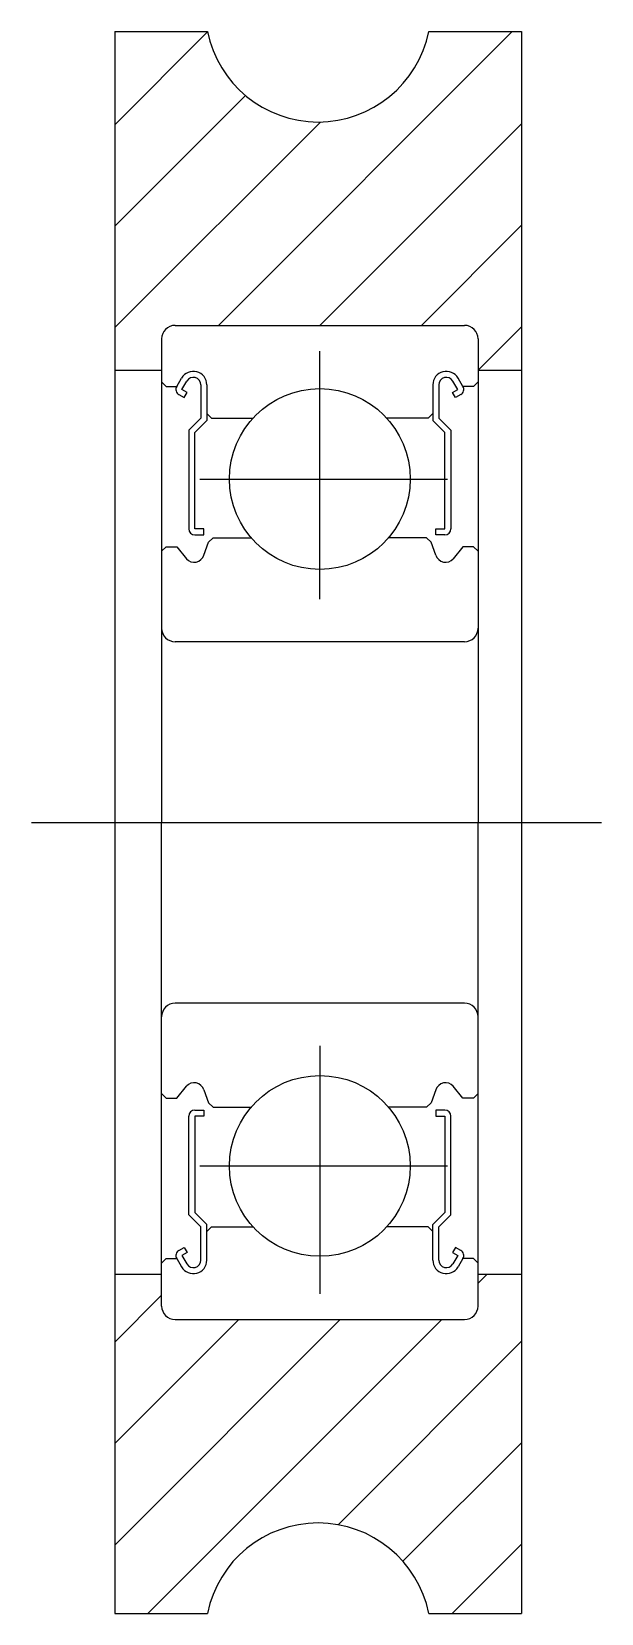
# Model space of a CAD drawing. Extents: x 2.6 to 39.4, y 2.5 to 41.9.
# Drawn here: x 26.77 to 39.38, y 6.89 to 41.89 of the extents above; entities outside this region: 2.
import ezdxf

# ---------------------------------------------------------------- set-up
doc = ezdxf.new("R2010")
doc.units = 0
doc.linetypes.add('CENTER', pattern=[17.5, 13, -1.5, 1.5, -1.5])
doc.layers.get('0').update_dxf_attribs({"linetype": 'CONTINUOUS'})
doc.layers.add('CENTER', color=1, linetype='CENTER')

msp = doc.modelspace()

# ---------------------------------------------------------------- linework, layer by layer
at = {"color": 7, "linetype": 'CONTINUOUS'}
for p, q in [((28.61, 41.894), (28.61, 6.894)), ((28.61, 41.894), (30.66, 41.894)), ((35.559, 41.894), (37.61, 41.894)), ((37.61, 41.894), (37.61, 6.894)), ((29.948, 35.394), (36.348, 35.394)), ((29.648, 35.094), (29.648, 24.394)), ((36.648, 35.094), (36.648, 24.394)), ((29.648, 34.394), (28.61, 34.394)), ((37.61, 34.394), (36.648, 34.394)), ((29.648, 34.144), (29.748, 34.044)), ((29.748, 34.044), (29.982, 34.044)), ((29.982, 34.044), (30.09, 34.227)), ((30.097, 33.977), (30.206, 34.161)), ((30.212, 33.91), (30.097, 33.977)), ((30.515, 34.078), (30.515, 33.344)), ((30.648, 34.078), (30.648, 33.288)), ((35.648, 34.078), (35.648, 33.288)), ((35.782, 34.078), (35.782, 33.344)), ((36.084, 33.91), (36.199, 33.977)), ((36.199, 33.977), (36.091, 34.161)), ((36.315, 34.044), (36.206, 34.227)), ((36.548, 34.044), (36.315, 34.044)), ((36.648, 34.144), (36.548, 34.044)), ((30.03, 33.861), (30.146, 33.795)), ((30.146, 33.795), (30.212, 33.91)), ((36.151, 33.795), (36.084, 33.91)), ((36.266, 33.861), (36.151, 33.795)), ((30.515, 33.344), (30.248, 33.077)), ((30.648, 33.288), (30.382, 33.022)), ((30.648, 33.444), (30.748, 33.344)), ((30.748, 33.344), (31.673, 33.344)), ((35.548, 33.344), (34.624, 33.344)), ((35.648, 33.444), (35.548, 33.344)), ((35.648, 33.288), (35.915, 33.022)), ((35.782, 33.344), (36.048, 33.077)), ((30.248, 33.077), (30.248, 30.892)), ((30.382, 30.892), (30.382, 33.022)), ((35.915, 30.892), (35.915, 33.022)), ((36.048, 33.077), (36.048, 30.892)), ((30.582, 30.892), (30.382, 30.892)), ((30.582, 30.759), (30.582, 30.892)), ((35.715, 30.759), (35.715, 30.892)), ((35.715, 30.892), (35.915, 30.892)), ((29.648, 30.394), (29.748, 30.494)), ((29.748, 30.494), (29.982, 30.494)), ((29.982, 30.494), (30.196, 30.231)), ((30.382, 30.759), (30.582, 30.759)), ((30.581, 30.31), (30.687, 30.6)), ((30.687, 30.6), (30.787, 30.694)), ((30.787, 30.694), (31.628, 30.694)), ((35.51, 30.694), (34.668, 30.694)), ((35.61, 30.6), (35.51, 30.694)), ((35.715, 30.31), (35.61, 30.6)), ((35.915, 30.759), (35.715, 30.759)), ((36.315, 30.494), (36.1, 30.231)), ((36.548, 30.494), (36.315, 30.494)), ((36.648, 30.394), (36.548, 30.494)), ((36.348, 28.394), (29.948, 28.394)), ((29.648, 13.694), (29.648, 24.394)), ((36.648, 13.694), (36.648, 24.394)), ((36.348, 20.394), (29.948, 20.394)), ((36.648, 19.044), (36.648, 19.044)), ((29.982, 18.294), (30.196, 18.556)), ((36.315, 18.294), (36.1, 18.556)), ((29.648, 18.394), (29.748, 18.294)), ((29.748, 18.294), (29.982, 18.294)), ((30.581, 18.477), (30.687, 18.188)), ((35.715, 18.477), (35.61, 18.188)), ((36.548, 18.294), (36.315, 18.294)), ((36.648, 18.394), (36.548, 18.294)), ((30.248, 15.71), (30.248, 17.895)), ((30.382, 18.029), (30.582, 18.029)), ((30.582, 17.895), (30.382, 17.895)), ((30.382, 17.895), (30.382, 15.765)), ((30.582, 18.029), (30.582, 17.895)), ((30.687, 18.188), (30.787, 18.094)), ((30.787, 18.094), (31.628, 18.094)), ((35.51, 18.094), (34.668, 18.094)), ((35.61, 18.188), (35.51, 18.094)), ((35.715, 18.029), (35.715, 17.895)), ((35.915, 18.029), (35.715, 18.029)), ((35.715, 17.895), (35.915, 17.895)), ((35.915, 17.895), (35.915, 15.765)), ((36.048, 15.71), (36.048, 17.895)), ((36.648, 16.369), (36.648, 16.369)), ((30.648, 15.499), (30.382, 15.765)), ((35.648, 15.499), (35.915, 15.765)), ((30.515, 15.444), (30.248, 15.71)), ((30.515, 14.709), (30.515, 15.444)), ((30.648, 14.709), (30.648, 15.499)), ((30.648, 15.344), (30.748, 15.444)), ((30.748, 15.444), (31.673, 15.444)), ((35.548, 15.444), (34.624, 15.444)), ((35.648, 15.344), (35.548, 15.444)), ((35.648, 14.709), (35.648, 15.499)), ((35.782, 15.444), (36.048, 15.71)), ((35.782, 14.709), (35.782, 15.444)), ((29.648, 14.644), (29.748, 14.744)), ((29.748, 14.744), (29.982, 14.744)), ((29.982, 14.744), (30.09, 14.56)), ((30.03, 14.926), (30.146, 14.992)), ((30.212, 14.877), (30.097, 14.81)), ((30.097, 14.81), (30.206, 14.626)), ((30.146, 14.992), (30.212, 14.877)), ((36.151, 14.992), (36.084, 14.877)), ((36.084, 14.877), (36.199, 14.81)), ((36.199, 14.81), (36.091, 14.626)), ((36.266, 14.926), (36.151, 14.992)), ((36.315, 14.744), (36.206, 14.56)), ((36.548, 14.744), (36.315, 14.744)), ((36.648, 14.644), (36.548, 14.744)), ((29.648, 14.394), (28.61, 14.394)), ((37.61, 14.394), (36.648, 14.394)), ((29.948, 13.394), (36.348, 13.394)), ((28.61, 6.894), (30.66, 6.894)), ((35.559, 6.894), (37.61, 6.894))]:
    msp.add_line(p, q, dxfattribs=at)
at = {"color": 3, "linetype": 'CONTINUOUS'}
for p, q in [((28.61, 39.835), (30.662, 41.887)), ((30.903, 35.394), (37.403, 41.894)), ((28.61, 37.59), (31.5, 40.481)), ((28.61, 35.345), (33.159, 39.894)), ((33.149, 35.394), (37.61, 39.855)), ((35.394, 35.394), (37.61, 37.61)), ((36.648, 34.403), (37.61, 35.365)), ((29.648, 34.138), (29.651, 34.141)), ((36.648, 14.198), (36.844, 14.394)), ((28.61, 12.894), (29.648, 13.933)), ((28.61, 8.404), (33.599, 13.394)), ((28.61, 10.649), (31.354, 13.394)), ((29.344, 6.894), (35.844, 13.394)), ((33.55, 8.854), (37.61, 12.914)), ((34.986, 8.045), (37.61, 10.669)), ((36.079, 6.894), (37.61, 8.424))]:
    msp.add_line(p, q, dxfattribs=at)
at = {"color": 7, "linetype": 'CONTINUOUS'}
for centre in [(33.148, 31.994), (33.148, 16.794)]:
    msp.add_circle(centre, 2, dxfattribs=at)
for centre, radius, start, end in [((33.11, 42.394), 2.5, 191.537, 348.463), ((29.948, 35.094), 0.3, 90, 180), ((36.348, 35.094), 0.3, 0, 90), ((30.349, 34.078), 0.299, 0, 150.0002), ((35.947, 34.078), 0.299, 29.9998, 180), ((30.097, 33.977), 0.133, 149.9969, 240.0013), ((30.349, 34.078), 0.166, 0, 150.0044), ((35.947, 34.078), 0.166, 29.9956, 180), ((36.199, 33.977), 0.133, 299.9987, 30.0031), ((30.382, 30.892), 0.133, 180.0001, 270), ((35.915, 30.892), 0.133, 270, 359.9999), ((30.367, 30.375), 0.224, 220.001, 343.1517), ((35.929, 30.375), 0.224, 196.8483, 319.999), ((29.948, 28.694), 0.3, 180, 270), ((36.348, 28.694), 0.3, 270, 0), ((29.948, 20.094), 0.3, 90, 180), ((36.348, 20.094), 0.3, 0, 90), ((30.367, 18.412), 0.224, 16.8483, 139.999), ((35.929, 18.412), 0.224, 40.001, 163.1517), ((30.382, 17.895), 0.133, 90, 179.9999), ((35.915, 17.895), 0.133, 0.0001, 90), ((30.097, 14.81), 0.133, 119.9987, 210.0031), ((30.349, 14.709), 0.299, 209.9998, 0), ((30.349, 14.709), 0.166, 209.9956, 0), ((35.947, 14.709), 0.299, 180, 330.0002), ((35.947, 14.709), 0.166, 180, 330.0044), ((36.199, 14.81), 0.133, 329.9969, 60.0013), ((29.948, 13.694), 0.3, 180, 270), ((36.348, 13.694), 0.3, 270, 0), ((33.11, 6.394), 2.5, 11.537, 168.463)]:
    msp.add_arc(centre, radius, start, end, dxfattribs=at)
at = {"layer": 'CENTER', "color": 1, "linetype": 'CENTER'}
for p, q in [((33.148, 29.336), (33.148, 34.821)), ((30.491, 31.994), (35.975, 31.994)), ((26.772, 24.394), (39.376, 24.394)), ((33.148, 19.451), (33.148, 13.967)), ((30.491, 16.794), (35.975, 16.794))]:
    msp.add_line(p, q, dxfattribs=at)

# ---------------------------------------------------------------- texts
at = {"color": 7, "linetype": 'CONTINUOUS'}
for s, p in [('EUB 35', (2.5, 6.25)), ('EUB35', (2.5, 2.5))]:
    msp.add_text(s, height=1, dxfattribs=at).set_placement(p)

doc.saveas('drawing.dxf')
